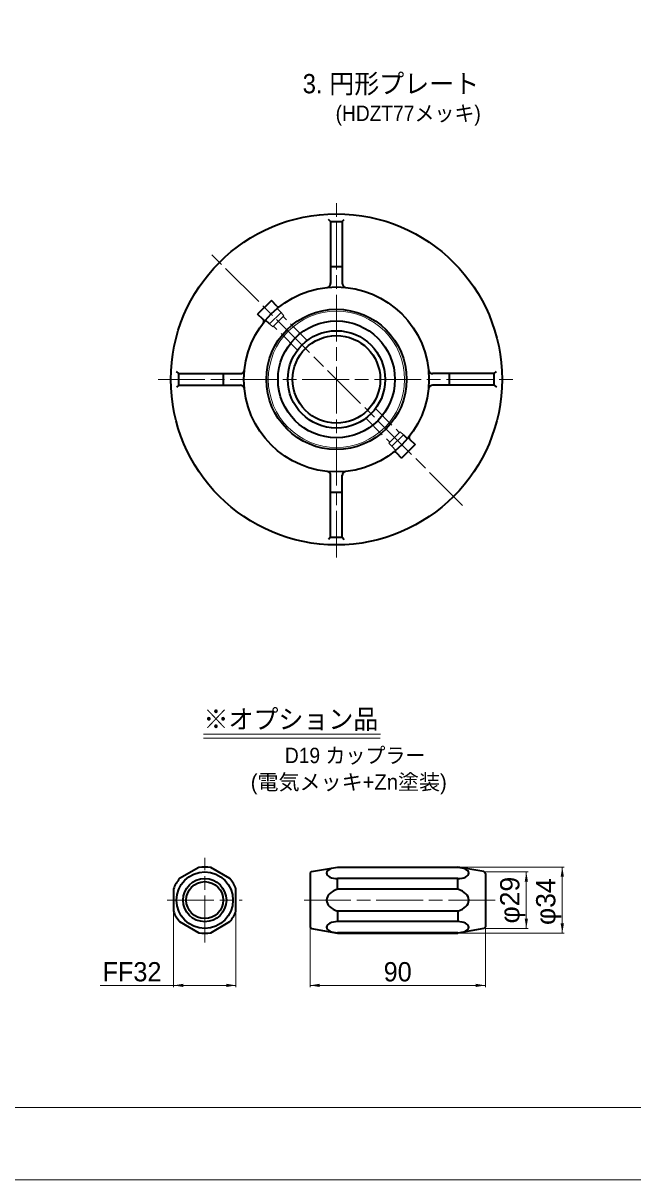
# Model space of a CAD drawing. Units: millimetres at full size, sheet at 1:2; details may follow other scales. Extents: x 1970 to 3652, y 1102 to 2290.
# Drawn here: x 2777 to 3090, y 1102 to 1696 of the extents above; entities that cross this region are included whole.
import ezdxf
from ezdxf.enums import TextEntityAlignment as Align

# ---------------------------------------------------------------- set-up
doc = ezdxf.new("R2010")
doc.units = ezdxf.units.MM
doc.header["$LTSCALE"] = 2
doc.linetypes.add('CHAIN', pattern=[18.5, 12, -1.5, 3.5, -1.5])
doc.linetypes.add('DASHED', pattern=[7.5, 6, -1.5])
for name, color, linetype, lineweight in [('1外形線', 7, 'Continuous', 35), ('2細い実線', 3, 'Continuous', 20), ('3隠れ線', 2, 'DASHED', 13), ('4中心線', 1, 'CHAIN', 15), ('6寸法線', 4, 'Continuous', 13), ('7 枠・タイトル', 7, 'Continuous', 13), ('Defpoints_2', 7, 'Continuous', 13)]:
    doc.layers.add(name, color=color, linetype=linetype, lineweight=lineweight)
doc.styles.add('ＭＳ Ｐゴシック', font='')
doc.styles.get('ＭＳ Ｐゴシック').set_extended_font_data('MS PGothic')

# ---------------------------------------------------------------- blocks, each defined once
blk = doc.blocks.new('filled_arrow')
at = {"color": 0, "linetype": 'Continuous', "lineweight": -2}
blk.add_solid([(7.5, 1.25), (0, 0), (7.5, -1.25)], dxfattribs=at)

msp = doc.modelspace()

# ---------------------------------------------------------------- linework, layer by layer
at = {"layer": '1外形線'}
for p, q in [((2934.429, 1594.551), (2933.409, 1595.712)), ((2934.429, 1594.551), (2934.429, 1562.773)), ((2934.429, 1594.551), (2940.429, 1594.551)), ((2940.429, 1594.551), (2941.449, 1595.712)), ((2940.429, 1594.551), (2940.429, 1562.773)), ((2934.429, 1571.521), (2940.429, 1571.521)), ((2903.999, 1554.031), (2896.949, 1546.981)), ((2906.734, 1551.119), (2903.999, 1554.031)), ((2899.86, 1544.246), (2896.949, 1546.981)), ((2856.429, 1516.551), (2855.267, 1517.571)), ((2856.429, 1510.551), (2856.429, 1516.551)), ((2856.429, 1516.551), (2888.207, 1516.551)), ((2879.459, 1510.551), (2879.459, 1516.551)), ((3018.429, 1516.551), (2986.651, 1516.551)), ((2995.399, 1510.551), (2995.399, 1516.551)), ((3018.429, 1516.551), (3019.591, 1517.571)), ((3018.429, 1510.551), (3018.429, 1516.551)), ((2856.429, 1510.551), (2855.267, 1509.53)), ((2856.429, 1510.551), (2888.207, 1510.551)), ((3018.429, 1510.551), (2986.651, 1510.551)), ((3018.429, 1510.551), (3019.591, 1509.53)), ((2977.909, 1480.12), (2970.859, 1473.07)), ((2974.998, 1482.855), (2977.909, 1480.12)), ((2968.124, 1475.982), (2970.859, 1473.07)), ((2934.429, 1432.551), (2934.429, 1464.329)), ((2940.429, 1432.551), (2940.429, 1464.329)), ((2934.429, 1455.58), (2940.429, 1455.58)), ((2934.429, 1432.551), (2933.409, 1431.389)), ((2934.429, 1432.551), (2940.429, 1432.551)), ((2940.429, 1432.551), (2941.449, 1431.389)), ((2866.714, 1262.861), (2856.869, 1257.176)), ((2882.736, 1257.176), (2872.89, 1262.861)), ((2923.864, 1259.804), (2923.864, 1232.483)), ((2924.691, 1260.789), (2938.042, 1263.143)), ((2938.042, 1263.143), (2999.686, 1263.143)), ((2999.686, 1262.861), (2938.042, 1262.861)), ((3013.038, 1260.789), (2999.686, 1263.143)), ((3013.864, 1259.804), (3013.864, 1232.483)), ((2999.686, 1257.176), (2938.042, 1257.176)), ((2938.042, 1251.828), (2938.042, 1257.176)), ((2999.686, 1251.828), (2999.686, 1257.176)), ((2853.781, 1251.828), (2853.781, 1240.459)), ((2885.824, 1240.459), (2885.824, 1251.828)), ((2999.686, 1251.828), (2938.042, 1251.828)), ((2999.686, 1240.459), (2938.042, 1240.459)), ((2938.042, 1240.459), (2938.042, 1235.111)), ((2999.686, 1240.459), (2999.686, 1235.111)), ((2856.869, 1235.111), (2866.714, 1229.426)), ((2872.89, 1229.426), (2882.736, 1235.111)), ((2924.691, 1231.498), (2938.042, 1229.143)), ((2999.686, 1235.111), (2938.042, 1235.111)), ((3013.038, 1231.498), (2999.686, 1229.143)), ((2999.686, 1229.426), (2938.042, 1229.426)), ((2938.042, 1229.143), (2999.686, 1229.143))]:
    msp.add_line(p, q, dxfattribs=at)
at = {"layer": '1外形線', "linetype": 'DASHED'}
for p, q in [((2903.078, 1542.02), (2900.971, 1543.999)), ((2971.78, 1485.082), (2973.887, 1483.102))]:
    msp.add_line(p, q, dxfattribs=at)
at = {"layer": '1外形線'}
for centre, radius in [((2937.429, 1513.551), 85), ((2937.429, 1513.551), 47.5), ((2937.429, 1513.551), 36), ((2937.429, 1513.551), 30), ((2937.429, 1513.551), 25), ((2937.429, 1513.551), 22.5), ((2869.802, 1246.143), 14.5), ((2869.802, 1246.143), 11.1), ((2869.802, 1246.143), 9.5)]:
    msp.add_circle(centre, radius, dxfattribs=at)
for centre, radius, start, end in [((2932.288, 1562.915), 2.146, 282.39779, 3.81625), ((2942.57, 1562.915), 2.146, 176.18375, 257.60221), ((2907.554, 1551.943), 1.162, 225.13963, 317.05536), ((2899.036, 1543.426), 1.162, 312.94464, 44.86037), ((2888.064, 1518.692), 2.146, 266.18375, 347.60221), ((2986.794, 1518.692), 2.146, 192.39779, 273.81625), ((2888.064, 1508.409), 2.146, 12.39779, 93.81625), ((2986.794, 1508.409), 2.146, 86.18375, 167.60221), ((2975.822, 1483.675), 1.162, 132.94464, 224.86037), ((2967.304, 1475.158), 1.162, 45.13963, 137.05536), ((2932.288, 1464.186), 2.146, 356.18375, 77.60221), ((2942.57, 1464.186), 2.146, 102.39779, 183.81625), ((2869.802, 1246.143), 17, 79.53466, 100.46534), ((2924.864, 1259.804), 1, 100, 180), ((3012.864, 1259.804), 1, 0, 80), ((2869.802, 1246.143), 17, 139.53466, 160.46534), ((2869.802, 1246.143), 17, 19.53466, 40.46534), ((2869.802, 1246.143), 17, 199.53466, 220.46534), ((2869.802, 1246.143), 17, 319.53466, 340.46534), ((2924.864, 1232.483), 1, 180, 260), ((3012.864, 1232.483), 1, 280, 0), ((2869.802, 1246.143), 17, 259.53466, 280.46534)]:
    msp.add_arc(centre, radius, start, end, dxfattribs=at)
for centre, major_axis, ratio, start_param, end_param in [((2938.042, 1260.018), (-5.684, 0), 0.5, 4.712389, 7.8539816), ((2999.686, 1260.018), (5.684, 0), 0.5, 4.712389, 7.8539816), ((2943.956, 1246.142), (-11.597, 0.003), 0.569761, 5.2475656, 7.3191187), ((2993.773, 1246.142), (11.597, 0.003), 0.569761, 5.2472519, 7.318805), ((2938.042, 1232.268), (-5.684, 0), 0.5, 4.712389, 7.8539816), ((2999.686, 1232.268), (5.684, 0), 0.5, 4.712389, 7.8539816)]:
    msp.add_ellipse(centre, major_axis=major_axis, ratio=ratio, start_param=start_param, end_param=end_param, dxfattribs=at)
at = {"layer": '2細い実線'}
msp.add_circle((2937.429, 1513.551), 35, dxfattribs=at)
at = {"layer": '3隠れ線'}
for p, q in [((2908.96, 1547.901), (2903.078, 1542.02)), ((2910.488, 1546.275), (2904.704, 1540.492)), ((2908.96, 1547.901), (2906.981, 1550.008)), ((2908.96, 1547.901), (2910.488, 1546.275)), ((2922.4, 1533.529), (2910.071, 1545.858)), ((2903.078, 1542.02), (2904.704, 1540.492)), ((2917.451, 1528.579), (2905.121, 1540.909)), ((2957.407, 1498.522), (2969.737, 1486.193)), ((2952.458, 1493.572), (2964.787, 1481.243)), ((2970.153, 1486.609), (2964.37, 1480.826)), ((2971.78, 1485.082), (2965.898, 1479.2)), ((2971.78, 1485.082), (2970.153, 1486.609)), ((2965.898, 1479.2), (2964.37, 1480.826)), ((2965.898, 1479.2), (2967.877, 1477.093))]:
    msp.add_line(p, q, dxfattribs=at)
at = {"layer": '4中心線'}
for p, q in [((2937.429, 1422.019), (2937.429, 1605.082)), ((3002.152, 1448.828), (2872.706, 1578.273)), ((2845.897, 1513.551), (3028.961, 1513.551)), ((2869.802, 1224.457), (2869.802, 1267.83)), ((2850.546, 1246.143), (2889.058, 1246.143)), ((3018.864, 1246.143), (2918.864, 1246.143))]:
    msp.add_line(p, q, dxfattribs=at)
at = {"layer": '6寸法線'}
for p, q in [((3000.186, 1263.143), (3054.356, 1263.143)), ((3013.908, 1260.643), (3035.893, 1260.643)), ((3034.893, 1260.643), (3034.893, 1231.643)), ((3053.356, 1263.143), (3053.356, 1229.143)), ((2853.824, 1245.643), (2853.824, 1201.367)), ((2885.824, 1245.643), (2885.824, 1201.367)), ((2923.864, 1231.983), (2923.864, 1201.368)), ((3013.864, 1231.983), (3013.864, 1201.368)), ((3013.908, 1231.643), (3035.893, 1231.643)), ((3000.186, 1229.143), (3054.356, 1229.143)), ((2885.824, 1202.367), (2816.13, 1202.367)), ((2923.864, 1202.368), (3013.864, 1202.368))]:
    msp.add_line(p, q, dxfattribs=at)
at = {"layer": '7 枠・タイトル'}
for p, q in [((2869.182, 1331.342), (2960.043, 1331.342)), ((2869.182, 1329.342), (2959.9, 1329.342)), ((3596.176, 1139.719), (2025.479, 1139.719))]:
    msp.add_line(p, q, dxfattribs=at)
at = {"layer": 'Defpoints_2'}
msp.add_lwpolyline([(1969.828, 1102.495), (3651.828, 1102.495), (3651.828, 2290.495), (1969.828, 2290.495)], close=True, dxfattribs=at)

# ---------------------------------------------------------------- block references
at = {"layer": '6寸法線', "xscale": 0.667, "yscale": 0.667}
for p, rotation in [((3034.893, 1260.643), 270), ((3053.356, 1263.143), 270), ((3034.893, 1231.643), 90), ((3053.356, 1229.143), 90), ((2885.824, 1202.367), 180), ((3013.864, 1202.368), 180)]:
    msp.add_blockref('filled_arrow', p, dxfattribs=dict(at, rotation=rotation))
for p in [(2853.824, 1202.367), (2923.864, 1202.368)]:
    msp.add_blockref('filled_arrow', p, dxfattribs=at)

# ---------------------------------------------------------------- texts
at = {"layer": '6寸法線', "style": 'ＭＳ Ｐゴシック', "width": 1.05}
for s, p in [('φ29', (3026.387, 1246.143)), ('φ34', (3044.85, 1245.342))]:
    msp.add_text(s, height=9.897, rotation=90, dxfattribs=at).set_placement(p, align=Align.MIDDLE_CENTER)
at = {"layer": '6寸法線', "style": 'ＭＳ Ｐゴシック'}
for s, p in [('FF32', (2832.477, 1209.367)), ('90', (2968.864, 1209.368))]:
    msp.add_text(s, height=9.897, dxfattribs=at).set_placement(p, align=Align.MIDDLE_CENTER)
at = {"layer": '7 枠・タイトル', "style": 'ＭＳ Ｐゴシック', "width": 0.95}
for s, height, p in [('3. 円形プレート', 9.897, (2920.06, 1657.49)), ('(HDZT77メッキ)', 7.918, (2936.997, 1643.873)), ('※オプション品', 9.897, (2869.16, 1331.177)), ('D19 カップラー', 7.918, (2910.973, 1314.114))]:
    msp.add_text(s, height=height, dxfattribs=at).set_placement(p, align=Align.BOTTOM_LEFT)
at = {"layer": '7 枠・タイトル', "style": 'ＭＳ Ｐゴシック'}
msp.add_text('(電気メッキ+Zn塗装)', height=7.918, dxfattribs=at).set_placement((2893.429, 1300.456), align=Align.BOTTOM_LEFT)

doc.saveas('drawing.dxf')
